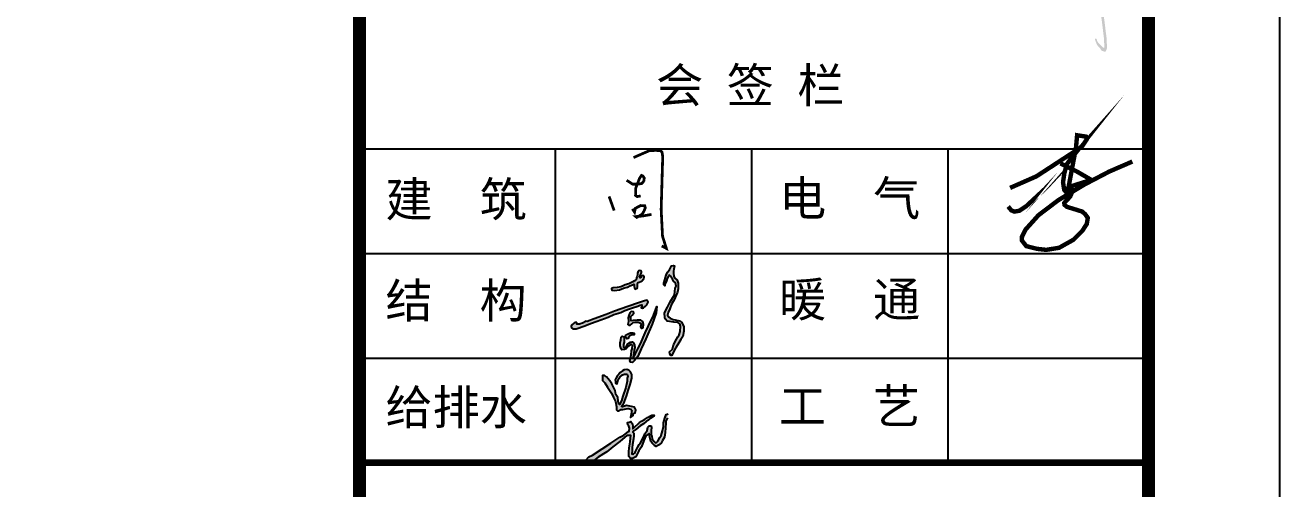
# Model space of a CAD drawing. Extents: x -17471 to 313636, y -71590 to 757901.
# Drawn here: x 262080 to 271636, y 666201 to 669731 of the extents above; entities that cross this region are included whole.
import ezdxf

# ---------------------------------------------------------------- set-up
doc = ezdxf.new("R2010")
doc.units = 0
doc.header["$LTSCALE"] = 1000
doc.header["$MEASUREMENT"] = 0
for name, color, linetype in [('1505', 2, 'Continuous'), ('PUB_TITLE', 4, 'Continuous'), ('图框', 7, 'Continuous')]:
    doc.layers.add(name, color=color, linetype=linetype)
doc.styles.add('STYLE-黑体', font='simhei.ttf')

# ---------------------------------------------------------------- blocks, each defined once
blk = doc.blocks.new('新块HGJHJFKJFJKFHK')
h = blk.add_hatch(color=256)
h.paths.add_polyline_path([(352610.3, 136816.7), (352656.6, 136833.2), (352737.7, 136862.6), (352779, 136880.8), (352829.5, 136894.1), (352858, 136909.3), (352892.7, 136920.9), (352914, 136928.8), (352951.8, 136942.3), (352970.1, 136949.6), (352980.4, 136951.7), (352982.1, 136940.6), (352977.4, 136929.6), (352986.7, 136927), (352992.3, 136929.1), (353008.1, 136940.2), (353017, 136952.1), (353026.4, 136969.1), (353018.3, 136984), (352999.5, 136981.1), (352957.3, 136966.2), (352878.9, 136939.8), (352783.3, 136904.4), (352723.3, 136881.3), (352634.9, 136848.7), (352584, 136829.9), (352576.9, 136831.5), (352551.8, 136817.9), (352534.9, 136814.1), (352531.2, 136810.7), (352511, 136810.8), (352509.3, 136819.9), (352505.4, 136826.1), (352494.9, 136822.5), (352489.3, 136817.3), (352472, 136803.6), (352469.2, 136795.4), (352471.8, 136784.4), (352481.4, 136777.9), (352504.7, 136777.9), (352567.6, 136798.8)])
h.paths.add_polyline_path([(352954.5, 137111.9), (352962.9, 137115.9), (352974.6, 137119.3), (352982.9, 137125.1), (352989.6, 137129.3), (352992.1, 137135.4), (352996.6, 137141), (352997.9, 137153.4), (352990.5, 137163.5), (352983.3, 137159.9), (352976.4, 137151.8), (352969, 137146.9), (352964.8, 137155.6), (352968.3, 137160.7), (352972.3, 137168.5), (352977.2, 137177.3), (352979.9, 137184.9), (352979.9, 137192.4), (352977.7, 137197.7), (352965.9, 137199.1), (352958.1, 137198.2), (352955.5, 137194), (352952.8, 137186.6), (352949.9, 137179.5), (352948.8, 137168.7), (352947.2, 137159.8), (352943.7, 137146), (352941.9, 137136.3), (352935.9, 137128.3), (352928.1, 137125.4), (352915, 137116.5), (352886, 137104.2), (352860.6, 137095), (352844.8, 137087.8), (352829.2, 137081.5), (352802.9, 137075.7), (352773.7, 137073.6), (352762, 137069), (352763.6, 137056.9), (352782, 137054.9), (352818.7, 137060.7), (352848.1, 137070.7), (352877.5, 137079.4), (352895.5, 137089.4), (352913.3, 137096.1), (352922.2, 137099.8), (352926, 137095.9), (352925.1, 137086.7), (352926.9, 137075.2), (352932, 137066.7), (352938.1, 137065.5), (352946.1, 137069.1), (352949.2, 137076.1), (352949.2, 137090.2), (352949.6, 137102.9)])
h.paths.add_polyline_path([(352903.7, 136835.5), (352902.8, 136848.6), (352902.5, 136866), (352910.1, 136876.9), (352923.3, 136890.2), (352921.2, 136899.6), (352905.1, 136901.9), (352893.9, 136892.5), (352887.2, 136873.6), (352882.5, 136857.2), (352883.7, 136831.9), (352882.1, 136818.5), (352880.1, 136808.1), (352887.3, 136803.2), (352896.8, 136803.2), (352908.6, 136812.3), (352917.4, 136821.8), (352932.8, 136825.7), (352954.4, 136826.4), (352962.2, 136824.1), (352971.4, 136818.8), (352975.3, 136807.1), (352972.4, 136794.3), (352975.3, 136782.2), (352981.9, 136781.3), (352990, 136786.5), (352993.6, 136807.7), (352988.7, 136830.9), (352974, 136839.8), (352948.5, 136839.4), (352917.4, 136838.1)], flags=17)
h.paths.add_polyline_path([(352893.3, 136727.1), (352902.9, 136729.9), (352925.8, 136732.7), (352926.3, 136744.4), (352916.6, 136747.5), (352898.6, 136747.7), (352890.7, 136744.4), (352877.5, 136737.8), (352866.1, 136734.5), (352862.8, 136724.9), (352866.6, 136712.2), (352872.7, 136705.6), (352882.1, 136706.3), (352884.6, 136713.9)], flags=17)
h.paths.add_polyline_path([(352848, 136662.9), (352853.9, 136680.2), (352853.9, 136703.4), (352851.2, 136719.3), (352838.9, 136723), (352832.1, 136715.7), (352829.3, 136697), (352824.3, 136675.2), (352824.3, 136653.3), (352831.9, 136632.4), (352836.9, 136625.5), (352854.5, 136626.8), (352867.1, 136632.4), (352877.1, 136646.2), (352887.1, 136653.1), (352894.7, 136658.8), (352903.5, 136666.3), (352914.1, 136656.3), (352912.3, 136633), (352906, 136617.4), (352904.7, 136589.8), (352899.1, 136564.7), (352894.7, 136548.4), (352899.7, 136535.2), (352912.9, 136533.9), (352927.3, 136546.5), (352951.2, 136575.3), (352976.3, 136631.8), (353009.2, 136703.9), (353055.5, 136810.7), (353084, 136893.2), (353089, 136938.8), (353066.9, 136874.7), (353030.7, 136798.1), (353005.3, 136748.6), (352971.7, 136667.2), (352953.8, 136637.9), (352932.1, 136592.5), (352918.8, 136570.8), (352920.1, 136590.5), (352924.9, 136620.6), (352930.9, 136641.5), (352928.9, 136657.6), (352920.8, 136675.2), (352910.5, 136682), (352898.6, 136680.2), (352880.8, 136668.3), (352872.6, 136656.5), (352860.8, 136641.9), (352849.4, 136645.1)])
for points in [[(353176.6, 136860.5), (353168.5, 136876.1), (353173.2, 136895.1), (353183.4, 136921.6), (353196.3, 136955.6), (353214, 136981.4), (353240.6, 137043.1), (353244.9, 137066.7), (353245.4, 137086.9), (353244.4, 137108.6), (353236.2, 137130.2), (353217.4, 137146.6), (353214.1, 137157.7), (353211.7, 137179.8), (353210.2, 137195.7), (353212.1, 137209.2), (353217, 137234.2), (353209.7, 137236.2), (353197.2, 137233.8), (353182.3, 137204.4), (353167.8, 137188.5), (353156.7, 137165.4), (353148.5, 137131.2), (353140.3, 137107.6), (353140.3, 137095.5), (353147.1, 137088.3), (353148.5, 137098.4), (353159.1, 137125.4), (353165.9, 137142.7), (353176, 137162.5), (353181.9, 137165.4), (353188.6, 137159.7), (353202.5, 137136), (353211.3, 137123.1), (353225.7, 137111.3), (353229.3, 137086), (353222.6, 137070.6), (353217.5, 137023.7), (353186.2, 136971.5), (353166.8, 136932.8), (353144.9, 136891.9), (353148.5, 136855.7), (353153.9, 136846.9), (353165.1, 136833.3), (353213.1, 136824.4), (353242.1, 136823.2), (353255.7, 136813.2), (353261.6, 136796.6), (353259.3, 136757.6), (353251, 136733.9), (353243.3, 136717.9), (353231.4, 136702), (353210.1, 136660.5), (353204.8, 136628.6), (353181.7, 136610.3), (353184.7, 136594.9), (353191.8, 136584.8), (353198.9, 136584.8), (353207.2, 136599.6), (353224.9, 136637.5), (353241.7, 136664.2), (353264.3, 136699), (353278, 136722.1), (353285, 136759.3), (353285, 136794.1), (353267.7, 136825.2), (353253.4, 136834), (353223.5, 136842.2), (353207.9, 136843.5), (353186.8, 136854.4)], [(353884.6, 136782.4), (353882.1, 136832.1), (353878, 136869.2), (353882.1, 136898.3), (353879.9, 136901.2), (353857.4, 136893.5), (353859.7, 136870.3), (353857.6, 136840.1), (353860.8, 136809), (353861.8, 136798.5), (353867.9, 136787.4), (353873.6, 136765.3), (353881.2, 136761.4), (353884.9, 136767.9)]]:
    blk.add_hatch(color=256).paths.add_polyline_path(points)
h = blk.add_hatch(color=256)
h.paths.add_polyline_path([(353600.6, 137020.9), (353575.9, 137034.9), (353554.3, 137033.8), (353546.4, 137026.2), (353554.3, 137015), (353566.9, 137008.6), (353589.1, 137000.1), (353606, 137007.4)])
h.paths.add_polyline_path([(353605.5, 136944.9), (353582.6, 136948.4), (353558.9, 136948.1), (353547.3, 136938.9), (353548, 136929.7), (353561, 136928), (353580.1, 136931.8), (353593.2, 136930.8), (353608, 136923.4), (353620.7, 136920.2), (353626, 136917.4), (353631, 136927.3), (353627.8, 136937.8)])
h.paths.add_polyline_path([(353651.4, 136866.4), (353670.4, 136903.2), (353685.5, 136918.8), (353687.3, 136928.5), (353677.1, 136928.5), (353658.5, 136913.4), (353635.4, 136896.6), (353620.3, 136872.2), (353596.3, 136851.3), (353574.1, 136836.7), (353568.8, 136815.4), (353582.5, 136806.5), (353591.4, 136811), (353604.7, 136826), (353634.5, 136850.9)])
h.paths.add_polyline_path([(353811.8, 137194.1), (353822.4, 137200.8), (353842.3, 137200.8), (353845.8, 137193.4), (353845.8, 137177.3), (353842.3, 137155.4), (353844.3, 137150.4), (353850.5, 137160.5), (353867.4, 137181.6), (353867.4, 137194.1), (353865.4, 137207.8), (353850.9, 137213.7), (353827.8, 137214.5), (353818.1, 137214.1), (353796.9, 137209.4), (353787.9, 137205.1), (353763.3, 137199.6), (353753.9, 137198.8), (353735.9, 137202.4), (353732, 137198.1), (353730.8, 137174.2), (353738.6, 137171.5), (353755.8, 137173), (353775, 137176.9), (353791.8, 137185.5)])
h.paths.add_polyline_path([(353803.5, 136934.9), (353817.6, 136945.2), (353824.1, 136949), (353846.7, 136971.9), (353853.9, 136983.8), (353879.6, 137009), (353881.1, 137023.1), (353876.1, 137038), (353849.7, 137037.6), (353840.5, 137037.5), (353835.6, 137033), (353825.4, 137029.3), (353810.7, 137021.6), (353799.1, 137018.1), (353777.5, 137012.7), (353762, 137012.7), (353757, 137016.9), (353755.8, 137028.5), (353751.5, 137032.4), (353743.4, 137031.6), (353737.6, 137017.3), (353744.2, 137002.6), (353755, 136997.6), (353766.6, 136995.3), (353779.4, 136994.5), (353799.1, 136998.4), (353813.8, 137004.2), (353838.6, 137010), (353849.8, 137014.6), (353853.3, 137009.2), (353842.4, 136996.8), (353823.5, 136982.9), (353811.1, 136965.9), (353793.7, 136945.8), (353766.2, 136922.6), (353753.9, 136901.4), (353751.9, 136887.5), (353760.8, 136872.4), (353794.1, 136873.6), (353811.1, 136884.8), (353823.1, 136889.4), (353832.4, 136892.9), (353831.4, 136882.9), (353815.7, 136863.1), (353798.9, 136836.7), (353804.6, 136832.5), (353813.8, 136840.9), (353818.8, 136853.2), (353829.9, 136867.3), (353840.6, 136881.8), (353848.6, 136891.7), (353856.2, 136897.5), (353858, 136891.5), (353874.3, 136899.1), (353878.8, 136907), (353886.4, 136914.3), (353886.1, 136925), (353870, 136927.6), (353858.5, 136925), (353843.2, 136922.7), (353817.6, 136908.5), (353794.7, 136899), (353778.7, 136892.5), (353767.9, 136891.7), (353771.4, 136905.1), (353779.8, 136912.4), (353787.8, 136923.4)])
h = blk.add_hatch(color=256)
h.paths.add_polyline_path([(353869.6, 136893.6), (353873.8, 136898.2), (353874.3, 136899.1), (353858, 136891.5), (353859.7, 136885.6)])
h.paths.add_polyline_path([(353900.3, 136736.6), (353912.3, 136741.3), (353924.1, 136745.2), (353947.4, 136752.3), (353959.2, 136754.1), (353963.6, 136762.5), (353962.6, 136768.5), (353955.5, 136771.6), (353944.5, 136771.6), (353935.6, 136769.3), (353928.6, 136767.7), (353918.6, 136765.9), (353913.4, 136763.2), (353905.8, 136759.6), (353895.3, 136751.7), (353887.2, 136748.6), (353886.4, 136753.8), (353884.9, 136767.9), (353874.9, 136791.3), (353873, 136788.4), (353873.8, 136759.5), (353859.7, 136743.1), (353827.2, 136728.5), (353785, 136717.5), (353746.3, 136690.5), (353759.4, 136691.2), (353787.5, 136688.2), (353812.7, 136700.2), (353828.6, 136707.8), (353857.7, 136716.1), (353875, 136718.9), (353880.5, 136702.3), (353882.6, 136693.3), (353884.6, 136666.3), (353880.5, 136620.7), (353889.3, 136553.5), (353895.9, 136480.3), (353902.9, 136401.9), (353913.1, 136339.9), (353928.4, 136216.1), (353929.7, 136207.6), (353928.7, 136190.3), (353932.3, 136164.7), (353933.3, 136152), (353932.8, 136136.6), (353927, 136136.4), (353921.9, 136138.6), (353889.4, 136172.5), (353881.1, 136184.2), (353878.4, 136194.9), (353875.5, 136201.5), (353864.5, 136202.4), (353864.3, 136197.1), (353871.4, 136177.8), (353879.7, 136156.9), (353903.6, 136130.3), (353906.2, 136125.2), (353911.4, 136116.4), (353923.8, 136111.3), (353935, 136108.1), (353940.4, 136108.4), (353943.6, 136112.8), (353946.5, 136119.3), (353951.4, 136131.8), (353950.6, 136158), (353950.3, 136197.7), (353942, 136257.7), (353935.6, 136313.9), (353928.8, 136363.8), (353920.4, 136407.7), (353919.7, 136470), (353915.5, 136513.1), (353911.3, 136548.6), (353908.1, 136582.4), (353909.4, 136589.9), (353905.6, 136616.4), (353903.2, 136642), (353898.2, 136699.9), (353893.8, 136726.1), (353895.3, 136732.4)])
for points in [[(352829.2, 137081.5), (352802.9, 137075.7), (352773.7, 137073.6), (352762, 137069), (352763.6, 137056.9), (352782, 137054.9), (352818.7, 137060.7), (352848.1, 137070.7), (352877.5, 137079.4), (352895.5, 137089.4), (352913.3, 137096.1), (352922.2, 137099.8), (352922.2, 137099.8), (352926, 137095.9), (352925.1, 137086.7), (352926.9, 137075.2), (352932, 137066.7), (352938.1, 137065.5), (352946.1, 137069.1), (352949.2, 137076.1), (352949.2, 137090.2), (352949.6, 137102.9), (352954.5, 137111.9), (352962.9, 137115.9), (352974.6, 137119.3), (352982.9, 137125.1), (352989.6, 137129.3), (352992.1, 137135.4), (352996.6, 137141), (352997.9, 137153.4), (352990.5, 137163.5), (352983.3, 137159.9), (352976.4, 137151.8), (352969, 137146.9), (352969, 137146.9), (352969, 137146.9), (352964.8, 137155.6), (352968.3, 137160.7), (352972.3, 137168.5), (352977.2, 137177.3), (352979.9, 137184.9), (352979.9, 137192.4), (352977.7, 137197.7), (352965.9, 137199.1), (352958.1, 137198.2), (352955.5, 137194), (352952.8, 137186.6), (352949.9, 137179.5), (352948.8, 137168.7), (352947.2, 137159.8), (352943.7, 137146), (352941.9, 137136.3), (352935.9, 137128.3), (352928.1, 137125.4), (352915, 137116.5), (352886, 137104.2), (352860.6, 137095), (352844.8, 137087.8), (352829.2, 137081.5)], [(353176, 137162.5), (353165.9, 137142.7), (353159.1, 137125.4), (353148.5, 137098.4), (353147.1, 137088.3), (353140.3, 137095.5), (353140.3, 137107.6), (353148.5, 137131.2), (353156.7, 137165.4), (353167.8, 137188.5), (353182.3, 137204.4), (353197.2, 137233.8), (353209.7, 137236.2), (353217, 137234.2), (353212.1, 137209.2), (353210.2, 137195.7), (353211.7, 137179.8), (353214.1, 137157.7), (353217.4, 137146.6), (353236.2, 137130.2), (353244.4, 137108.6), (353245.4, 137086.9), (353244.9, 137066.7), (353240.6, 137043.1), (353214, 136981.4), (353196.3, 136955.6), (353183.4, 136921.6), (353173.2, 136895.1), (353168.5, 136876.1), (353176.6, 136860.5), (353186.8, 136854.4), (353207.9, 136843.5), (353223.5, 136842.2), (353253.4, 136834), (353267.7, 136825.2), (353285, 136794.1), (353285, 136759.3), (353278, 136722.1), (353264.3, 136699), (353241.7, 136664.2), (353224.9, 136637.5), (353207.2, 136599.6), (353198.9, 136584.8), (353191.8, 136584.8), (353184.7, 136594.9), (353181.7, 136610.3), (353204.8, 136628.6), (353210.1, 136660.5), (353231.4, 136702), (353243.3, 136717.9), (353251, 136733.9), (353259.3, 136757.6), (353261.6, 136796.6), (353255.7, 136813.2), (353242.1, 136823.2), (353213.1, 136824.4), (353165.1, 136833.3), (353153.9, 136846.9), (353148.5, 136855.7), (353144.9, 136891.9), (353166.8, 136932.8), (353186.2, 136971.5), (353217.5, 137023.7), (353222.6, 137070.6), (353229.3, 137086), (353225.7, 137111.3), (353211.3, 137123.1), (353202.5, 137136), (353188.6, 137159.7), (353181.9, 137165.4), (353176, 137162.5)], [(352576.9, 136831.5), (352551.8, 136817.9), (352534.9, 136814.1), (352531.2, 136810.7), (352511, 136810.8), (352509.3, 136819.9), (352505.4, 136826.1), (352494.9, 136822.5), (352489.3, 136817.3), (352472, 136803.6), (352469.2, 136795.4), (352471.8, 136784.4), (352481.4, 136777.9), (352504.7, 136777.9), (352567.6, 136798.8), (352610.3, 136816.7), (352656.6, 136833.2), (352737.7, 136862.6), (352779, 136880.8), (352829.5, 136894.1), (352858, 136909.3), (352892.7, 136920.9), (352914, 136928.8), (352951.8, 136942.3), (352970.1, 136949.6), (352980.4, 136951.7), (352982.1, 136940.6), (352977.4, 136929.6), (352986.7, 136927), (352992.3, 136929.1), (353008.1, 136940.2), (353017, 136952.1), (353026.4, 136969.1), (353018.3, 136984), (352999.5, 136981.1), (352957.3, 136966.2), (352878.9, 136939.8), (352783.3, 136904.4), (352723.3, 136881.3), (352634.9, 136848.7), (352584, 136829.9), (352576.9, 136831.5)], [(353825.4, 137029.3), (353810.7, 137021.6), (353799.1, 137018.1), (353777.5, 137012.7), (353762, 137012.7), (353757, 137016.9), (353755.8, 137028.5), (353751.5, 137032.4), (353743.4, 137031.6), (353737.6, 137017.3), (353744.2, 137002.6), (353755, 136997.6), (353766.6, 136995.3), (353779.4, 136994.5), (353799.1, 136998.4), (353813.8, 137004.2), (353838.6, 137010), (353849.8, 137014.6), (353853.3, 137009.2), (353842.4, 136996.8), (353823.5, 136982.9), (353811.1, 136965.9), (353793.7, 136945.8), (353766.2, 136922.6), (353753.9, 136901.4), (353751.9, 136887.5), (353760.8, 136872.4), (353794.1, 136873.6), (353811.1, 136884.8), (353823.1, 136889.4), (353832.4, 136892.9), (353831.4, 136882.9), (353815.7, 136863.1), (353798.9, 136836.7), (353804.6, 136832.5), (353813.8, 136840.9), (353818.8, 136853.2), (353829.9, 136867.3), (353840.6, 136881.8), (353848.6, 136891.7), (353856.2, 136897.5), (353859.7, 136885.6), (353869.6, 136893.6), (353879.9, 136901.2), (353878.8, 136907), (353886.4, 136914.3), (353886.1, 136925), (353870, 136927.6), (353858.5, 136925), (353843.2, 136922.7), (353817.6, 136908.5), (353794.7, 136899), (353778.7, 136892.5), (353767.9, 136891.7), (353771.4, 136905.1), (353779.8, 136912.4), (353787.8, 136923.4), (353803.5, 136934.9), (353817.6, 136945.2), (353824.1, 136949), (353846.7, 136971.9), (353853.9, 136983.8), (353879.6, 137009), (353881.1, 137023.1), (353876.1, 137038), (353849.7, 137037.6), (353840.5, 137037.5), (353835.6, 137033), (353825.4, 137029.3)], [(352824.3, 136653.3), (352824.3, 136675.2), (352829.3, 136697), (352832.1, 136715.7), (352838.9, 136723), (352851.2, 136719.3), (352853.9, 136703.4), (352853.9, 136680.2), (352848, 136662.9), (352849.4, 136645.1), (352860.8, 136641.9), (352872.6, 136656.5), (352880.8, 136668.3), (352898.6, 136680.2), (352910.5, 136682), (352920.8, 136675.2), (352928.9, 136657.6), (352930.9, 136641.5), (352924.9, 136620.6), (352920.1, 136590.5), (352918.8, 136570.8), (352932.1, 136592.5), (352953.8, 136637.9), (352971.7, 136667.2), (353005.3, 136748.6), (353030.7, 136798.1), (353066.9, 136874.7), (353089, 136938.8), (353084, 136893.2), (353055.5, 136810.7), (353009.2, 136703.9), (352976.3, 136631.8), (352951.2, 136575.3), (352927.3, 136546.5), (352912.9, 136533.9), (352899.7, 136535.2), (352894.7, 136548.4), (352899.1, 136564.7), (352904.7, 136589.8), (352906, 136617.4), (352912.3, 136633), (352912.3, 136633), (352914.1, 136656.3), (352903.5, 136666.3), (352894.7, 136658.8), (352887.1, 136653.1), (352877.1, 136646.2), (352867.1, 136632.4), (352854.5, 136626.8), (352836.9, 136625.5), (352831.9, 136632.4), (352824.3, 136653.3)], [(352902.8, 136848.6), (352902.5, 136866), (352910.1, 136876.9), (352923.3, 136890.2), (352921.2, 136899.6), (352905.1, 136901.9), (352893.9, 136892.5), (352887.2, 136873.6), (352882.5, 136857.2), (352883.7, 136831.9), (352882.1, 136818.5), (352880.1, 136808.1), (352887.3, 136803.2), (352896.8, 136803.2), (352908.6, 136812.3), (352917.4, 136821.8), (352932.8, 136825.7), (352954.4, 136826.4), (352962.2, 136824.1), (352971.4, 136818.8), (352975.3, 136807.1), (352972.4, 136794.3), (352975.3, 136782.2), (352981.9, 136781.3), (352990, 136786.5), (352993.6, 136807.7), (352988.7, 136830.9), (352974, 136839.8), (352948.5, 136839.4), (352917.4, 136838.1), (352903.7, 136835.5), (352902.8, 136848.6)], [(353884.6, 136782.4), (353882.1, 136832.1), (353878, 136869.2), (353882.1, 136898.3), (353879.9, 136901.2), (353857.4, 136893.5), (353859.7, 136870.3), (353857.6, 136840.1), (353860.8, 136809), (353861.8, 136798.5), (353867.9, 136787.4), (353873.6, 136765.3), (353881.2, 136761.4), (353884.9, 136767.9), (353884.6, 136782.4)]]:
    blk.add_lwpolyline(points, close=True)
for points in [[(353589.1, 137000.1), (353566.9, 137008.6), (353554.3, 137015), (353546.4, 137026.2), (353554.3, 137033.8), (353575.9, 137034.9), (353600.6, 137020.9), (353606, 137007.4), (353589.1, 137000.1)], [(353561, 136928), (353580.1, 136931.8), (353593.2, 136930.8), (353608, 136923.4), (353620.7, 136920.2), (353626, 136917.4), (353631, 136927.3), (353627.8, 136937.8), (353605.5, 136944.9), (353582.6, 136948.4), (353558.9, 136948.1), (353547.3, 136938.9), (353548, 136929.7), (353561, 136928)], [(353568.8, 136815.4), (353574.1, 136836.7), (353596.3, 136851.3), (353620.3, 136872.2), (353635.4, 136896.6), (353658.5, 136913.4), (353677.1, 136928.5), (353687.3, 136928.5), (353685.5, 136918.8), (353670.4, 136903.2), (353651.4, 136866.4), (353634.5, 136850.9), (353604.7, 136826), (353591.4, 136811), (353582.5, 136806.5), (353568.8, 136815.4)], [(352893.3, 136727.1), (352884.6, 136713.9), (352882.1, 136706.3), (352872.7, 136705.6), (352866.6, 136712.2), (352862.8, 136724.9), (352866.1, 136734.5), (352877.5, 136737.8), (352890.7, 136744.4), (352898.6, 136747.7), (352916.6, 136747.5), (352926.3, 136744.4), (352925.8, 136732.7), (352902.9, 136729.9), (352893.3, 136727.1), (352893.3, 136727.1)]]:
    blk.add_lwpolyline(points)
blk = doc.blocks.new('A$C12B23ACB')
at = {"xscale": 1.574999995529652, "yscale": 1.574999995529652, "zscale": 1.574999995529652}
blk.add_blockref('新块HGJHJFKJFJKFHK', (-551926, -223418), dxfattribs=at)
blk = doc.blocks.new('新块GJKGKGKL')
for points in [[(350515.1, 131908.3), (350506.9, 131923.9), (350511.7, 131943), (350521.9, 131969.4), (350534.8, 132003.4), (350552.5, 132029.2), (350579, 132090.9), (350583.4, 132114.5), (350583.9, 132134.7), (350582.9, 132156.4), (350574.7, 132178.1), (350555.9, 132194.4), (350552.5, 132205.5), (350550.1, 132227.7), (350548.7, 132243.5), (350550.6, 132257), (350555.4, 132282.1), (350548.2, 132284), (350535.7, 132281.6), (350520.7, 132252.2), (350506.2, 132236.3), (350495.2, 132213.2), (350487, 132179), (350478.8, 132155.4), (350478.8, 132143.4), (350485.5, 132136.2), (350487, 132146.3), (350497.6, 132173.2), (350504.3, 132190.6), (350514.4, 132210.3), (350520.4, 132213.2), (350527.1, 132207.5), (350541, 132183.8), (350549.8, 132171), (350564.2, 132159.1), (350567.8, 132133.9), (350561.1, 132118.4), (350555.9, 132071.5), (350524.7, 132019.4), (350505.3, 131980.6), (350483.4, 131939.7), (350487, 131903.6), (350492.3, 131894.7), (350503.6, 131881.1), (350551.5, 131872.2), (350580.5, 131871), (350594.2, 131861), (350600.1, 131844.4), (350597.7, 131805.4), (350589.4, 131781.7), (350581.7, 131765.8), (350569.9, 131749.8), (350548.6, 131708.4), (350543.2, 131676.4), (350520.2, 131658.1), (350523.1, 131642.7), (350530.2, 131632.7), (350537.3, 131632.7), (350545.6, 131647.5), (350563.4, 131685.3), (350580.2, 131712.1), (350602.8, 131746.9), (350616.4, 131769.9), (350623.5, 131807.1), (350623.5, 131841.9), (350606.1, 131873), (350591.9, 131881.8), (350562, 131890), (350546.3, 131891.4), (350525.3, 131902.2)], [(350149, 131301.3), (350145.1, 131328.1), (350132, 131348.3), (350126.6, 131378.3), (350114.5, 131402.9), (350101.4, 131426.9), (350088.8, 131448.8), (350064.2, 131476.6), (350049.5, 131485.9), (350034.1, 131485.9), (350034.1, 131472.3), (350034.1, 131449.9), (350050.6, 131434.6), (350071.3, 131403.2), (350099.3, 131358.6), (350114.2, 131327.1), (350129.8, 131298.4), (350137.1, 131260.5), (350137.1, 131246.7), (350136.2, 131237.7), (350144, 131230.4), (350151.7, 131230.8), (350166.8, 131239.4), (350181.3, 131240.9), (350205.1, 131244.5), (350220.3, 131247.6), (350240.4, 131243.3), (350248.3, 131234.2), (350240.4, 131194.6), (350236.5, 131182.7), (350256.9, 131197.4), (350260.3, 131211.8), (350270.5, 131215.9), (350275.4, 131237), (350265.6, 131256.3), (350245.9, 131263.1), (350209.7, 131268.4), (350179.8, 131259.7), (350173, 131264.6), (350189.3, 131287.1), (350207.7, 131337.4), (350222.9, 131384.6), (350235.1, 131421.9), (350248.1, 131466.3), (350248.1, 131494.1), (350237.7, 131514), (350224.5, 131524.3), (350211.2, 131530.5), (350191.9, 131526.7), (350179.1, 131521.5), (350161.6, 131509.2), (350152.2, 131497.4), (350144.1, 131487.5), (350132.8, 131470), (350127.1, 131455.9), (350128.5, 131439.8), (350128.5, 131430.9), (350141.6, 131425.9), (350147.2, 131456.9), (350159.9, 131473.6), (350179.3, 131490.7), (350192.9, 131497.3), (350203, 131497.3), (350208.1, 131496.9), (350214.7, 131492.3), (350218.2, 131481.4), (350214.3, 131467.4), (350214.3, 131445.6), (350203.5, 131399.7), (350183.1, 131337.7), (350171.3, 131303.5), (350158.3, 131275.7), (350153, 131277.9)], [(350504.7, 131178.9), (350510.5, 131208.4), (350496.7, 131203.5), (350485.5, 131176.8), (350476.7, 131142.6), (350476.2, 131117.7), (350470.5, 131084.6), (350459.9, 131051.1), (350449.8, 131036.8), (350436.1, 131010.6), (350423.6, 130999.9), (350414.3, 131004.6), (350406.5, 131009.9), (350395.7, 131026.8), (350391.7, 131046.3), (350387.1, 131057.8), (350387.7, 131088.7), (350390, 131110.5), (350386.6, 131120.8), (350372.2, 131121.9), (350362.5, 131112.7), (350357.4, 131087.6), (350340.4, 131063.3), (350333.1, 131044.3), (350310.2, 130999.3), (350300.9, 130987.7), (350287.4, 130965.9), (350271.6, 130931.2), (350266.8, 130923.8), (350259.4, 130918), (350253.3, 130916.1), (350248.2, 130918), (350250.1, 130944.4), (350250.1, 130962.7), (350252.1, 130987.5), (350258.9, 131027.8), (350261.9, 131048.5), (350261.1, 131067.7), (350253.3, 131077), (350262.2, 131086.9), (350276.6, 131095.7), (350307.9, 131121.2), (350331.1, 131136.5), (350351.7, 131152.8), (350367.4, 131164.2), (350380.8, 131175), (350398.7, 131187.7), (350407.5, 131192), (350409.2, 131198.8), (350401.7, 131199.7), (350393.4, 131199.7), (350381.7, 131195), (350361.7, 131183.4), (350339.4, 131169), (350317.5, 131155), (350303, 131145.3), (350292.3, 131136.4), (350271.9, 131118.3), (350254.4, 131100.1), (350255, 131107.4), (350255, 131118), (350251.5, 131136.3), (350244.4, 131145.1), (350240.2, 131152.2), (350228, 131147.4), (350216.6, 131145.7), (350219, 131129.8), (350225.5, 131119.8), (350230.2, 131106.2), (350229, 131084.3), (350222.1, 131081.1), (350201.2, 131065), (350188.1, 131055.4), (350160.7, 131040.5), (350094.3, 130996.4), (350033.4, 130954.2), (349961.1, 130909.7), (349934.9, 130896.8), (349914.4, 130872.1), (349921, 130852), (349929.6, 130846.8), (349951.6, 130857.3), (349972.1, 130871.9), (350003.1, 130895.2), (350042.9, 130919.4), (350067.1, 130933.9), (350110.7, 130969.7), (350160.7, 131009.5), (350197, 131041), (350210, 131051.9), (350229.6, 131051.9), (350239.5, 131051.2), (350238.1, 131031.4), (350235.4, 131006.1), (350232.6, 130991), (350228.5, 130960.9), (350226.5, 130936.9), (350225.1, 130900), (350236.8, 130885.6), (350253.2, 130884.9), (350277.2, 130897.2), (350285.4, 130917.1), (350298.4, 130940.3), (350317.6, 130969.1), (350333.5, 131015.3), (350349.9, 131050.1), (350372, 131067.4), (350378.9, 131039.1), (350385.1, 131008.1), (350397.6, 130993.6), (350410.7, 130980.5), (350423.1, 130971.5), (350440.6, 130982.5), (350459.3, 130996.7), (350470.2, 131016.4), (350483.9, 131039.4), (350488.3, 131073.3), (350494.9, 131140.6), (350494.9, 131154.9)]]:
    blk.add_hatch(color=256).paths.add_polyline_path(points)
h = blk.add_hatch(color=256)
h.paths.add_polyline_path([(349948.8, 131864.5), (349995, 131881.1), (350076.1, 131910.4), (350117.5, 131928.6), (350167.9, 131942), (350196.5, 131957.2), (350231.2, 131968.7), (350252.4, 131976.6), (350290.3, 131990.2), (350308.6, 131997.4), (350318.8, 131999.5), (350320.5, 131988.4), (350315.8, 131977.4), (350325.2, 131974.8), (350330.7, 131977), (350346.5, 131988), (350355.5, 131999.9), (350364.8, 132017), (350356.7, 132031.9), (350338, 132028.9), (350295.8, 132014), (350217.4, 131987.6), (350121.8, 131952.2), (350061.8, 131929.2), (349973.4, 131896.5), (349922.5, 131877.8), (349915.4, 131879.3), (349890.3, 131865.7), (349873.4, 131861.9), (349869.7, 131858.5), (349849.4, 131858.6), (349847.7, 131867.7), (349843.9, 131874), (349833.3, 131870.4), (349827.8, 131865.1), (349810.5, 131851.4), (349807.6, 131843.2), (349810.3, 131832.2), (349819.9, 131825.7), (349843.2, 131825.7), (349906, 131846.6)])
h.paths.add_polyline_path([(350292.9, 132159.7), (350301.3, 132163.8), (350313, 132167.1), (350321.4, 132172.9), (350328.1, 132177.2), (350330.6, 132183.2), (350335.1, 132188.8), (350336.4, 132201.2), (350329, 132211.3), (350321.8, 132207.7), (350314.8, 132199.6), (350307.4, 132194.7), (350303.2, 132203.4), (350306.8, 132208.5), (350310.8, 132216.3), (350315.7, 132225.2), (350318.3, 132232.7), (350318.3, 132240.2), (350316.1, 132245.6), (350304.3, 132246.9), (350296.6, 132246), (350293.9, 132241.8), (350291.2, 132234.5), (350288.4, 132227.4), (350287.2, 132216.5), (350285.7, 132207.6), (350282.1, 132193.9), (350280.4, 132184.1), (350274.4, 132176.1), (350266.6, 132173.2), (350253.5, 132164.4), (350224.5, 132152), (350199.1, 132142.8), (350183.3, 132135.6), (350167.6, 132129.3), (350141.3, 132123.5), (350112.1, 132121.5), (350100.4, 132116.9), (350102.1, 132104.8), (350120.5, 132102.7), (350157.1, 132108.5), (350186.5, 132118.5), (350215.9, 132127.2), (350233.9, 132137.2), (350251.7, 132143.9), (350260.6, 132147.6), (350264.5, 132143.7), (350263.6, 132134.5), (350265.4, 132123), (350270.4, 132114.5), (350276.6, 132113.3), (350284.6, 132116.9), (350287.7, 132123.9), (350287.7, 132138.1), (350288.1, 132150.8)])
h.paths.add_polyline_path([(350242.1, 131883.3), (350241.2, 131896.4), (350241, 131913.9), (350248.5, 131924.8), (350261.8, 131938), (350259.7, 131947.4), (350243.6, 131949.7), (350232.4, 131940.4), (350225.6, 131921.4), (350220.9, 131905), (350222.2, 131879.7), (350220.5, 131866.3), (350218.6, 131855.9), (350225.8, 131851), (350235.3, 131851), (350247, 131860.1), (350255.9, 131869.6), (350271.2, 131873.5), (350292.8, 131874.2), (350300.7, 131871.9), (350309.9, 131866.7), (350313.8, 131854.9), (350310.8, 131842.2), (350313.8, 131830.1), (350320.3, 131829.1), (350328.5, 131834.3), (350332.1, 131855.6), (350327.2, 131878.8), (350312.5, 131887.6), (350287, 131887.3), (350255.9, 131886)], flags=17)
h.paths.add_polyline_path([(350231.7, 131775), (350241.4, 131777.8), (350264.2, 131780.6), (350264.7, 131792.2), (350255.1, 131795.3), (350237.1, 131795.5), (350229.2, 131792.2), (350216, 131785.6), (350204.5, 131782.3), (350201.2, 131772.7), (350205, 131760), (350211.1, 131753.4), (350220.5, 131754.1), (350223.1, 131761.8)], flags=17)
h.paths.add_polyline_path([(350186.5, 131710.7), (350192.4, 131728), (350192.4, 131751.2), (350189.7, 131767.2), (350177.4, 131770.8), (350170.5, 131763.5), (350167.8, 131744.9), (350162.8, 131723), (350162.8, 131701.1), (350170.4, 131680.2), (350175.4, 131673.3), (350193, 131674.6), (350205.5, 131680.2), (350215.6, 131694), (350225.6, 131700.9), (350233.1, 131706.6), (350241.9, 131714.1), (350252.6, 131704.1), (350250.7, 131680.9), (350244.4, 131665.2), (350243.2, 131637.6), (350237.5, 131612.5), (350233.1, 131596.2), (350238.2, 131583), (350251.3, 131581.8), (350265.8, 131594.3), (350289.6, 131623.2), (350314.8, 131679.6), (350347.7, 131751.8), (350394, 131858.5), (350422.5, 131941.1), (350427.5, 131986.6), (350405.4, 131922.6), (350369.1, 131845.9), (350343.7, 131796.4), (350310.2, 131715.1), (350292.3, 131685.7), (350270.6, 131640.3), (350257.3, 131618.7), (350258.5, 131638.3), (350263.3, 131668.4), (350269.4, 131689.3), (350267.3, 131705.4), (350259.3, 131723), (350248.9, 131729.8), (350237.1, 131728), (350219.3, 131716.2), (350211.1, 131704.3), (350199.2, 131689.7), (350187.8, 131692.9)])
at = {"const_width": 32}
for points in [[(352989.2, 132846), (353180.1, 132929.9), (353415, 133082.7), (353507.9, 133142.7), (353543.9, 133195.6), (353538.9, 133217.6), (353494, 133224.6), (353475, 133227.6), (353467, 133138.7), (353404, 132804), (353381, 132833), (353373, 132887.9), (353382, 132949.9), (353400, 133016.8), (353435, 133065.7), (353459, 133092.7), (353346, 132949.9), (353243.1, 132840), (353108.1, 132715.1), (353056.1, 132680.2), (353020.2, 132674.2), (352998.2, 132683.2), (352975.2, 132711.1)], [(353390, 132836), (353424.5, 132843.8), (353445.2, 132830), (353424.5, 132782.8), (353382.1, 132737.5), (353383.1, 132723.7), (353400.8, 132708.9), (353512.2, 132674.4), (353532.9, 132655.7), (353552.6, 132629.1), (353545, 132584.7), (353512.1, 132533.9), (353448.7, 132470.5), (353344.2, 132412), (353250.3, 132397), (353182.6, 132404.8), (353106.6, 132424.1), (353074.2, 132465.7), (353075.6, 132493.7), (353101.7, 132544.5), (353194.7, 132648), (353338, 132756.6), (353526.7, 132869.8), (353708.8, 132964.8), (353875.4, 133036.8)], [(353354, 133023.8), (353473, 132964.8), (353567.9, 132909.9), (353586.9, 132895.9)], [(353415.7, 132852.9), (353546.2, 132894), (353584.3, 132899.4)]]:
    blk.add_lwpolyline(points, dxfattribs=at)
at = {"linetype": 'ByBlock', "lineweight": 9, "ltscale": 300, "const_width": 20}
for points in [[(350259.5, 133065.7), (350376.5, 133116.8), (350425.4, 133117.6), (350455.6, 133115.3), (350466.4, 133104.4), (350471.1, 133071.9), (350459.9, 132690), (350469.6, 132496.6), (350497.5, 132407.5), (350464, 132425.6)], [(350209.3, 132901.4), (350253, 132873.3), (350288.9, 132872.7), (350317.4, 132877.1), (350327.2, 132886.2), (350335, 132899.1), (350337.1, 132917.4), (350327.9, 132931.6), (350317.4, 132936.7), (350302.8, 132914.6), (350275.4, 132843.6), (350274.1, 132791.5), (350286.1, 132782.9), (350311.4, 132788.5)], [(350082.3, 132784.3), (350119.1, 132681.9)], [(350251, 132693.9), (350266.8, 132670.3), (350272.9, 132698.2), (350311.7, 132718.2), (350340.9, 132716.4), (350345.1, 132701.8), (350335.4, 132678.1), (350322.6, 132656.3), (350283.2, 132632), (350275.9, 132638.1), (350325.1, 132642.3), (350390, 132653.9)]]:
    blk.add_lwpolyline(points, dxfattribs=at)
for points in [[(350514.4, 132210.3), (350504.3, 132190.6), (350497.6, 132173.2), (350487, 132146.3), (350485.5, 132136.2), (350478.8, 132143.4), (350478.8, 132155.4), (350487, 132179), (350495.2, 132213.2), (350506.2, 132236.3), (350520.7, 132252.2), (350535.7, 132281.6), (350548.2, 132284), (350555.4, 132282.1), (350550.6, 132257), (350548.7, 132243.5), (350550.1, 132227.7), (350552.5, 132205.5), (350555.9, 132194.4), (350574.7, 132178.1), (350582.9, 132156.4), (350583.9, 132134.7), (350583.4, 132114.5), (350579, 132090.9), (350552.5, 132029.2), (350534.8, 132003.4), (350521.9, 131969.4), (350511.7, 131943), (350506.9, 131923.9), (350515.1, 131908.3), (350525.3, 131902.2), (350546.3, 131891.4), (350562, 131890), (350591.9, 131881.8), (350606.1, 131873), (350623.5, 131841.9), (350623.5, 131807.1), (350616.4, 131769.9), (350602.8, 131746.9), (350580.2, 131712.1), (350563.4, 131685.3), (350545.6, 131647.5), (350537.3, 131632.7), (350530.2, 131632.7), (350523.1, 131642.7), (350520.2, 131658.1), (350543.2, 131676.4), (350548.6, 131708.4), (350569.9, 131749.8), (350581.7, 131765.8), (350589.4, 131781.7), (350597.7, 131805.4), (350600.1, 131844.4), (350594.2, 131861), (350580.5, 131871), (350551.5, 131872.2), (350503.6, 131881.1), (350492.3, 131894.7), (350487, 131903.6), (350483.4, 131939.7), (350505.3, 131980.6), (350524.7, 132019.4), (350555.9, 132071.5), (350561.1, 132118.4), (350567.8, 132133.9), (350564.2, 132159.1), (350549.8, 132171), (350541, 132183.8), (350527.1, 132207.5), (350520.4, 132213.2), (350514.4, 132210.3)], [(350167.6, 132129.3), (350141.3, 132123.5), (350112.1, 132121.5), (350100.4, 132116.9), (350102.1, 132104.8), (350120.5, 132102.7), (350157.1, 132108.5), (350186.5, 132118.5), (350215.9, 132127.2), (350233.9, 132137.2), (350251.7, 132143.9), (350260.6, 132147.6), (350260.6, 132147.6), (350264.5, 132143.7), (350263.6, 132134.5), (350265.4, 132123), (350270.4, 132114.5), (350276.6, 132113.3), (350284.6, 132116.9), (350287.7, 132123.9), (350287.7, 132138.1), (350288.1, 132150.8), (350292.9, 132159.7), (350301.3, 132163.8), (350313, 132167.1), (350321.4, 132172.9), (350328.1, 132177.2), (350330.6, 132183.2), (350335.1, 132188.8), (350336.4, 132201.2), (350329, 132211.3), (350321.8, 132207.7), (350314.8, 132199.6), (350307.4, 132194.7), (350307.4, 132194.7), (350307.4, 132194.7), (350303.2, 132203.4), (350306.8, 132208.5), (350310.8, 132216.3), (350315.7, 132225.2), (350318.3, 132232.7), (350318.3, 132240.2), (350316.1, 132245.6), (350304.3, 132246.9), (350296.6, 132246), (350293.9, 132241.8), (350291.2, 132234.5), (350288.4, 132227.4), (350287.2, 132216.5), (350285.7, 132207.6), (350282.1, 132193.9), (350280.4, 132184.1), (350274.4, 132176.1), (350266.6, 132173.2), (350253.5, 132164.4), (350224.5, 132152), (350199.1, 132142.8), (350183.3, 132135.6), (350167.6, 132129.3)], [(349915.4, 131879.3), (349890.3, 131865.7), (349873.4, 131861.9), (349869.7, 131858.5), (349849.4, 131858.6), (349847.7, 131867.7), (349843.9, 131874), (349833.3, 131870.4), (349827.8, 131865.1), (349810.5, 131851.4), (349807.6, 131843.2), (349810.3, 131832.2), (349819.9, 131825.7), (349843.2, 131825.7), (349906, 131846.6), (349948.8, 131864.5), (349995, 131881.1), (350076.1, 131910.4), (350117.5, 131928.6), (350167.9, 131942), (350196.5, 131957.2), (350231.2, 131968.7), (350252.4, 131976.6), (350290.3, 131990.2), (350308.6, 131997.4), (350318.8, 131999.5), (350320.5, 131988.4), (350315.8, 131977.4), (350325.2, 131974.8), (350330.7, 131977), (350346.5, 131988), (350355.5, 131999.9), (350364.8, 132017), (350356.7, 132031.9), (350338, 132028.9), (350295.8, 132014), (350217.4, 131987.6), (350121.8, 131952.2), (350061.8, 131929.2), (349973.4, 131896.5), (349922.5, 131877.8), (349915.4, 131879.3)], [(350162.8, 131701.1), (350162.8, 131723), (350167.8, 131744.9), (350170.5, 131763.5), (350177.4, 131770.8), (350189.7, 131767.2), (350192.4, 131751.2), (350192.4, 131728), (350186.5, 131710.7), (350187.8, 131692.9), (350199.2, 131689.7), (350211.1, 131704.3), (350219.3, 131716.2), (350237.1, 131728), (350248.9, 131729.8), (350259.3, 131723), (350267.3, 131705.4), (350269.4, 131689.3), (350263.3, 131668.4), (350258.5, 131638.3), (350257.3, 131618.7), (350270.6, 131640.3), (350292.3, 131685.7), (350310.2, 131715.1), (350343.7, 131796.4), (350369.1, 131845.9), (350405.4, 131922.6), (350427.5, 131986.6), (350422.5, 131941.1), (350394, 131858.5), (350347.7, 131751.8), (350314.8, 131679.6), (350289.6, 131623.2), (350265.8, 131594.3), (350251.3, 131581.8), (350238.2, 131583), (350233.1, 131596.2), (350237.5, 131612.5), (350243.2, 131637.6), (350244.4, 131665.2), (350250.7, 131680.9), (350250.7, 131680.9), (350252.6, 131704.1), (350241.9, 131714.1), (350233.1, 131706.6), (350225.6, 131700.9), (350215.6, 131694), (350205.5, 131680.2), (350193, 131674.6), (350175.4, 131673.3), (350170.4, 131680.2), (350162.8, 131701.1)], [(350241.2, 131896.4), (350241, 131913.9), (350248.5, 131924.8), (350261.8, 131938), (350259.7, 131947.4), (350243.6, 131949.7), (350232.4, 131940.4), (350225.6, 131921.4), (350220.9, 131905), (350222.2, 131879.7), (350220.5, 131866.3), (350218.6, 131855.9), (350225.8, 131851), (350235.3, 131851), (350247, 131860.1), (350255.9, 131869.6), (350271.2, 131873.5), (350292.8, 131874.2), (350300.7, 131871.9), (350309.9, 131866.7), (350313.8, 131854.9), (350310.8, 131842.2), (350313.8, 131830.1), (350320.3, 131829.1), (350328.5, 131834.3), (350332.1, 131855.6), (350327.2, 131878.8), (350312.5, 131887.6), (350287, 131887.3), (350255.9, 131886), (350242.1, 131883.3), (350241.2, 131896.4)], [(350141.6, 131425.9), (350147.2, 131456.9), (350159.9, 131473.6), (350179.3, 131490.7), (350192.9, 131497.3), (350203, 131497.3), (350208.1, 131496.9), (350214.7, 131492.3), (350218.2, 131481.4), (350214.3, 131467.4), (350214.3, 131445.6), (350203.5, 131399.7), (350183.1, 131337.7), (350171.3, 131303.5), (350158.3, 131275.7), (350153, 131277.9), (350149, 131301.3), (350145.1, 131328.1), (350132, 131348.3), (350126.6, 131378.3), (350114.5, 131402.9), (350101.4, 131426.9), (350088.8, 131448.8), (350064.2, 131476.6), (350049.5, 131485.9), (350034.1, 131485.9), (350034.1, 131472.3), (350034.1, 131449.9), (350050.6, 131434.6), (350071.3, 131403.2), (350099.3, 131358.6), (350114.2, 131327.1), (350129.8, 131298.4), (350137.1, 131260.5), (350137.1, 131246.7), (350136.2, 131237.7), (350144, 131230.4), (350151.7, 131230.8), (350166.8, 131239.4), (350181.3, 131240.9), (350205.1, 131244.5), (350220.3, 131247.6), (350240.4, 131243.3), (350248.3, 131234.2), (350240.4, 131194.6), (350236.5, 131182.7), (350256.9, 131197.4), (350260.3, 131211.8), (350270.5, 131215.9), (350275.4, 131237), (350265.6, 131256.3), (350245.9, 131263.1), (350209.7, 131268.4), (350179.8, 131259.7), (350173, 131264.6), (350189.3, 131287.1), (350207.7, 131337.4), (350222.9, 131384.6), (350235.1, 131421.9), (350248.1, 131466.3), (350248.1, 131494.1), (350237.7, 131514), (350224.5, 131524.3), (350211.2, 131530.5), (350191.9, 131526.7), (350179.1, 131521.5), (350161.6, 131509.2), (350152.2, 131497.4), (350144.1, 131487.5), (350132.8, 131470), (350127.1, 131455.9), (350128.5, 131439.8), (350128.5, 131430.9), (350141.6, 131425.9), (350141.6, 131425.9)]]:
    blk.add_lwpolyline(points, close=True)
for points in [[(350231.7, 131775), (350223.1, 131761.8), (350220.5, 131754.1), (350211.1, 131753.4), (350205, 131760), (350201.2, 131772.7), (350204.5, 131782.3), (350216, 131785.6), (350229.2, 131792.2), (350237.1, 131795.5), (350255.1, 131795.3), (350264.7, 131792.2), (350264.2, 131780.6), (350241.4, 131777.8), (350231.7, 131775), (350231.7, 131775)], [(350504.7, 131178.9), (350494.9, 131154.9), (350494.9, 131140.6), (350488.3, 131073.3), (350483.9, 131039.4), (350470.2, 131016.4), (350459.3, 130996.7), (350440.6, 130982.5), (350423.1, 130971.5), (350410.7, 130980.5), (350397.6, 130993.6), (350385.1, 131008.1), (350378.9, 131039.1), (350372, 131067.4), (350349.9, 131050.1), (350333.5, 131015.3), (350317.6, 130969.1), (350298.4, 130940.3), (350285.4, 130917.1), (350277.2, 130897.2), (350253.2, 130884.9), (350236.8, 130885.6), (350225.1, 130900), (350226.5, 130936.9), (350228.5, 130960.9), (350232.6, 130991), (350235.4, 131006.1), (350238.1, 131031.4), (350239.5, 131051.2), (350229.6, 131051.9), (350210, 131051.9), (350197, 131041), (350160.7, 131009.5), (350110.7, 130969.7), (350067.1, 130933.9), (350042.9, 130919.4), (350003.1, 130895.2), (349972.1, 130871.9), (349951.6, 130857.3), (349929.6, 130846.8), (349921, 130852), (349914.4, 130872.1), (349934.9, 130896.8), (349961.1, 130909.7), (350033.4, 130954.2), (350094.3, 130996.4), (350160.7, 131040.5), (350188.1, 131055.4), (350201.2, 131065), (350222.1, 131081.1), (350229, 131084.3), (350230.2, 131106.2), (350225.5, 131119.8), (350219, 131129.8), (350216.6, 131145.7), (350228, 131147.4), (350240.2, 131152.2), (350244.4, 131145.1), (350251.5, 131136.3), (350255, 131118), (350255, 131107.4), (350254.4, 131100.1), (350271.9, 131118.3), (350292.3, 131136.4), (350303, 131145.3), (350317.5, 131155), (350339.4, 131169), (350361.7, 131183.4), (350381.7, 131195), (350393.4, 131199.7), (350401.7, 131199.7), (350409.2, 131198.8), (350407.5, 131192), (350398.7, 131187.7), (350380.8, 131175), (350367.4, 131164.2), (350351.7, 131152.8), (350331.1, 131136.5), (350307.9, 131121.2), (350276.6, 131095.7), (350262.2, 131086.9), (350253.3, 131077), (350261.1, 131067.7), (350261.9, 131048.5), (350258.9, 131027.8), (350252.1, 130987.5), (350250.1, 130962.7), (350250.1, 130944.4), (350248.2, 130918), (350253.3, 130916.1), (350259.4, 130918), (350266.8, 130923.8), (350271.6, 130931.2), (350287.4, 130965.9), (350300.9, 130987.7), (350310.2, 130999.3), (350333.1, 131044.3), (350340.4, 131063.3), (350357.4, 131087.6), (350362.5, 131112.7), (350372.2, 131121.9), (350386.6, 131120.8), (350390, 131110.5), (350387.7, 131088.7), (350387.1, 131057.8), (350391.7, 131046.3), (350395.7, 131026.8), (350406.5, 131009.9), (350414.3, 131004.6), (350423.6, 130999.9), (350436.1, 131010.6), (350449.8, 131036.8), (350459.9, 131051.1), (350470.5, 131084.6), (350476.2, 131117.7), (350476.7, 131142.6), (350485.5, 131176.8), (350496.7, 131203.5), (350510.5, 131208.4)]]:
    blk.add_lwpolyline(points)
blk = doc.blocks.new('结构图签1')
at = {"layer": '图框', "color": 0}
for p, q in [((333761.4, 41879.8), (339770.6, 41879.8)), ((333761.4, 41083), (339770.6, 41083)), ((333761.4, 40286.2), (339770.6, 40286.2)), ((333761.4, 39489.4), (339770.6, 39489.4))]:
    blk.add_line(p, q, dxfattribs=at)
at = {"layer": '图框', "color": 4, "const_width": 98.6}
blk.add_lwpolyline([(333761.4, 58400), (339770.6, 58400), (339770.6, 1000), (333761.4, 1000)], close=True, dxfattribs=at)
at = {"layer": '图框', "color": 0, "const_width": 50}
blk.add_lwpolyline([(333761.4, 49648.6), (339770.6, 49648.6), (339770.6, 39489.4), (333761.4, 39489.4)], close=True, dxfattribs=at)
at = {"layer": '图框', "color": 0}
for points in [[(335255.4, 39489.4), (335255.4, 41879.8)], [(336749.4, 39489.4), (336749.4, 41879.8)], [(338243.4, 39489.4), (338243.4, 41879.8)]]:
    blk.add_lwpolyline(points, dxfattribs=at)
at = {"layer": '图框', "color": 0, "const_width": 40.3}
blk.add_lwpolyline([(333761.4, 39489.4), (339770.6, 39489.4)], dxfattribs=at)
at = {"xscale": 1.050524997018278, "yscale": 1.050524997018278, "zscale": 1.050524997018278}
blk.add_blockref('新块GJKGKGKL', (-32108, -97976.9), dxfattribs=at)
at = {"layer": '1505', "xscale": 0.667, "yscale": 0.667, "zscale": 0.667}
blk.add_blockref('A$C12B23ACB', (335753.4, 48652.6), dxfattribs=at)
at = {"layer": '图框', "color": 0, "style": 'STYLE-黑体'}
for s, p in [('会 签 栏', (336020.2, 42230.7)), ('建  筑', (333959.4, 41361.8)), ('电  气', (336956.5, 41370.4)), ('暖  通', (336956.5, 40601)), ('结  构', (333959.4, 40592.3)), ('给排水', (333959.4, 39779.5)), ('工  艺', (336956.5, 39788.2))]:
    blk.add_text(s, height=262.94, dxfattribs=at).set_placement(p)

msp = doc.modelspace()

# ---------------------------------------------------------------- linework, layer by layer
at = {"layer": 'PUB_TITLE'}
msp.add_lwpolyline([(187535.9, 626910.7), (271635.9, 626910.7), (271635.9, 686310.7), (187535.9, 686310.7)], close=True, dxfattribs=at)
at = {"layer": 'PUB_TITLE', "const_width": 100}
msp.add_lwpolyline([(190035.9, 627910.7), (270635.9, 627910.7), (270635.9, 685310.7), (190035.9, 685310.7)], close=True, dxfattribs=at)

# ---------------------------------------------------------------- block references
msp.add_blockref('结构图签1', (-69134.7, 626910.7))

doc.saveas('drawing.dxf')
